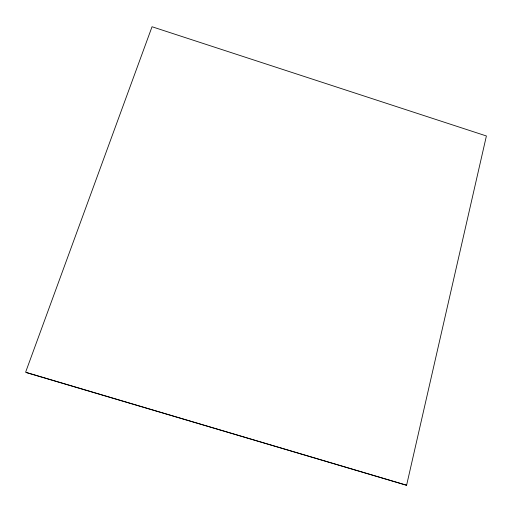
<?xml version="1.0" encoding="UTF-8"?>
<svg xmlns="http://www.w3.org/2000/svg" width="512" height="512" viewBox="0 0 512 512"><rect width="100%" height="100%" fill="white"/><g stroke="black" fill="none" stroke-linecap="round" stroke-linejoin="round"><path stroke-width="0.77" d="M406.598 485.254L486.4 135.974L152.038 26.746L25.6 372.25L406.598 485.254L26.278 372.557"/></g></svg>
